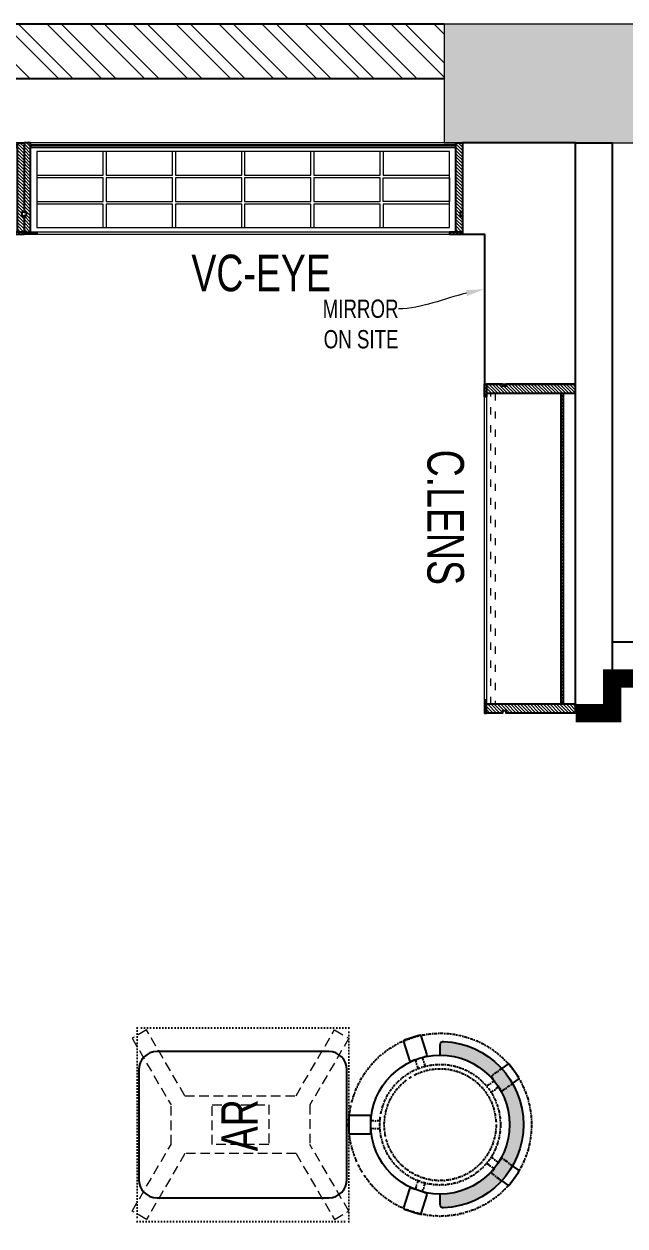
# Model space of a CAD drawing. Header units: feet. Extents: x 2761708 to 2774651, y -6056804 to -6049174.
# Drawn here: x 2768071 to 2769716, y -6052462 to -6049174 of the extents above; entities that cross this region are included whole.
import ezdxf
from ezdxf import colors
from ezdxf.entities.mleader import LeaderData, LeaderLine
from ezdxf.math import Vec2, Vec3

# ---------------------------------------------------------------- set-up
doc = ezdxf.new("R2010")
doc.units = ezdxf.units.FT
doc.header["$LTSCALE"] = 33
doc.header["$MEASUREMENT"] = 0
for name, pattern in [('ACAD_ISO03W100', [30, 12, -18]), ('DASHDOT2', [0.5, 0.25, -0.125, 0, -0.125]), ('DOT', [0.25, 0, -0.25]), ('HIDDEN2', [4.7624999999999975, 3.174999999999998, -1.587499999999999])]:
    doc.linetypes.add(name, pattern=pattern)
doc.layers.add('A-WALL', color=1, linetype='Continuous')
for name, color, linetype, lineweight in [('Column', 243, 'Continuous', 9), ('HATCH', 9, 'Continuous', 9), ('LENS-PARTITION', 21, 'Continuous', 25), ('LENS-TEXT', 31, 'Continuous', 5), ('LENS_DIMENSION', 193, 'Continuous', 0), ('LK-FF&E FLOOR', 1, 'Continuous', 9), ('LK-FF&E WALL', 1, 'Continuous', 9), ('LK-FLUTTED FINISH', 20, 'Continuous', 30), ('LN-ELEVATION-1', 81, 'Continuous', 25), ('LN-ELEVATION-2', 103, 'Continuous', 20), ('LN-ELEVATION-3', 125, 'Continuous', 18), ('LN-ELEVATION-4', 145, 'Continuous', 13), ('LN-HATCH', 251, 'Continuous', 0), ('PLANO-TXT', 252, 'Continuous', 5)]:
    doc.layers.add(name, color=color, linetype=linetype, lineweight=lineweight)
doc.styles.add('LK TXT', font='GILC____.TTF', dxfattribs={"height": 100})
doc.styles.get("Standard").update_dxf_attribs({"font": 'GILC____.TTF'})
pattern_1 = [(45, (7858558.917008298, 3503823.203216763), (-4.490128060534575, 4.490128060534575), [])]
pattern_2 = [(45, (7858054.083674966, 3504049.203216764), (-4.490128060534575, 4.490128060534575), [])]
pattern_3 = [(45, (4209746.041545029, 1706864.740126446), (-4.490128060534575, 4.490128060534575), [])]
pattern_4 = [(45, (4210046.041545031, 1706864.740126446), (-4.490128060534575, 4.490128060534575), [])]

# ---------------------------------------------------------------- blocks, each defined once
blk = doc.blocks.new('A$C050f36e8')
at = {"layer": 'Column'}
h = blk.add_hatch(color=8, dxfattribs=at)
h.dxf.hatch_style = 1
h.paths.add_polyline_path([(-12530, 3.7252903e-09), (-12530, 585.0000000074506), (-12910, 585.0000000074506), (-12910, 3.7252903e-09)])
h.paths.add_polyline_path([(-12530, 7045), (-12530, 7630.000000003725), (-12909.99999999814, 7630.000000003725), (-12909.99999999814, 7045)])
h.paths.add_polyline_path([(-8595, 7305), (-8595, 7630.000000003725), (-9265, 7630.000000003725), (-9265, 7305)])
h.paths.add_polyline_path([(-8595, 3.7252903e-09), (-8595, 325.0000000074506), (-9265, 325.0000000074506), (-9265, 3.7252903e-09)])
h.paths.add_polyline_path([(-4755, 3.7252903e-09), (-4755, 325.0000000037253), (-5430, 325.0000000037253), (-5430, 3.7252903e-09)])
h.paths.add_polyline_path([(-4755, 7305.000000003726), (-4755, 7630.000000003725), (-5430, 7630.000000003725), (-5430, 7305.000000003726)])
h.paths.add_polyline_path([(-1395, 6990.000000003725), (-1395, 7630.000000003725), (-1645, 7630.000000003725), (-1645, 6990.000000003725)])
h.paths.add_polyline_path([(-1395, 1240.000000003725), (-1395, 1790.000000003725), (-1645, 1790.000000003725), (-1645, 1240.000000003725)])
at = {"layer": 'LN-HATCH'}
h = blk.add_hatch(dxfattribs=at)
h.set_pattern_fill('ANSI32', color=256, scale=222, angle=-90.00000000000001)
h.set_pattern_definition([(315, (-2979398.291649176, 5461559.516613895), (58.86663953378009, 58.86663953378008), []), (315, (-2979398.291649176, 5461520.272187605), (58.86663953378009, 58.86663953378008), [])])
h.paths.add_polyline_path([(-5430, 7480.000000003726), (-5430, 7630.000000003725), (-8595, 7630.000000003725), (-8595, 7480.000000003726)])
h.paths.add_polyline_path([(-5430, 3.7252903e-09), (-5430, 150.0000000037253), (-8595, 150.0000000037253), (-8595, 3.7252903e-09)])
at = {"layer": 'A-WALL'}
for p, q in [((-5430, 7630.000000003725), (-8595, 7630.000000003725)), ((-5430, 7480.000000003726), (-8595, 7480.000000003726))]:
    blk.add_line(p, q, dxfattribs=at)
at = {"layer": 'Column'}
blk.add_lwpolyline([(-4755, 7305.000000003726), (-4755, 7630.000000003725), (-5430, 7630.000000003725), (-5430, 7305.000000003726)], close=True, dxfattribs=at)
blk = doc.blocks.new('VC HD 1010')
at = {"layer": 'LN-HATCH', "ltscale": 0.5}
h = blk.add_hatch(dxfattribs=at)
h.set_pattern_fill('ANSI31', color=256, scale=2)
h.set_pattern_definition([(45, (3761554.586240421, 1795022.935917533), (-4.490128060534575, 4.490128060534575), [])])
h.paths.add_polyline_path([(-505.166666666977, 24), (-505.166666666977, -166), (-499.1666666669771, -166), (-499.1666666669771, -176), (-505.166666666977, -176), (-505.166666666977, -220), (-487.1666666669772, -220), (-487.1666666669772, 24)])
h = blk.add_hatch(dxfattribs=at)
h.set_pattern_fill('ANSI31', color=256, scale=2)
h.set_pattern_definition(pattern_1)
h.paths.add_polyline_path([(504.8333333330228, 24), (504.8333333330228, -166), (498.8333333330228, -166), (498.8333333330228, -176), (504.8333333330228, -176), (504.8333333330228, -220), (486.8333333330228, -220), (486.8333333330228, 24)])
h = blk.add_hatch(dxfattribs=at)
h.set_pattern_fill('ANSI31', color=256, scale=2)
h.set_pattern_definition([(45, (7858741.917008297, 3503823.203216763), (-4.490128060534575, 4.490128060534575), [])])
h.paths.add_polyline_path([(-470.1666666669772, -220), (-470.1666666669772, -226), (-505.166666666977, -226), (-505.166666666977, -220)])
h = blk.add_hatch(dxfattribs=at)
h.set_pattern_fill('ANSI31', color=256, scale=2)
h.set_pattern_definition(pattern_1)
h.paths.add_polyline_path([(476.8333333330228, -220), (476.8333333330228, -226), (511.8333333330228, -226), (511.8333333330228, -220)])
at = {"layer": 'LN-ELEVATION-1', "ltscale": 0.5}
for points in [[(-505.166666666977, 24), (-505.166666666977, -166), (-499.1666666669771, -166), (-499.1666666669771, -176), (-505.166666666977, -176), (-505.166666666977, -220), (-487.1666666669772, -220), (-487.1666666669772, 24)], [(486.8333333330228, 12), (-487.1666666669772, 12), (-487.1666666669772, 18), (486.8333333330228, 18)], [(504.8333333330228, 24), (504.8333333330228, -166), (498.8333333330228, -166), (498.8333333330228, -176), (504.8333333330228, -176), (504.8333333330228, -220), (486.8333333330228, -220), (486.8333333330228, 24)], [(-470.1666666669772, -220), (-470.1666666669772, -226), (-505.166666666977, -226), (-505.166666666977, -220)], [(469.8333333330228, -220), (469.8333333330228, -226), (504.8333333330228, -226), (504.8333333330228, -220)]]:
    blk.add_lwpolyline(points, close=True, dxfattribs=at)
at = {"layer": 'LN-ELEVATION-2', "ltscale": 0.5}
blk.add_lwpolyline([(470.1666666674428, 0), (-470.1666666674428, 0), (-470.1666666674428, -208), (470.1666666674428, -208)], close=True, dxfattribs=at)
at = {"layer": 'LN-ELEVATION-3', "ltscale": 0.5}
for p, q in [((-487.1666666669772, 24), (486.8333333330228, 24)), ((-470.1666666669772, -220), (469.8333333330228, -220)), ((469.8333333330228, -226), (-470.1666666669772, -226))]:
    blk.add_line(p, q, dxfattribs=at)
for points in [[(-470.1666666674428, 0), (-288.5000000004657, 0), (-288.5000000004657, -64), (-470.1666666674428, -64)], [(-280.5000000004657, 0), (-98.83333333348855, 0), (-98.83333333348855, -64), (-280.5000000004657, -64)], [(-90.83333333348855, 0), (90.83333333348855, 0), (90.83333333348855, -64), (-90.83333333348855, -64)], [(98.83333333348855, 0), (280.5000000004657, 0), (280.5000000004657, -64), (98.83333333348855, -64)], [(288.5000000004657, 0), (470.1666666674428, 0), (470.1666666674428, -64), (288.5000000004657, -64)], [(-470.1666666674428, -136), (-288.5000000004657, -136), (-288.5000000004657, -72), (-470.1666666674428, -72)], [(-280.5000000004657, -72), (-98.83333333348855, -72), (-98.83333333348855, -136), (-280.5000000004657, -136)], [(-90.83333333348855, -72), (90.83333333348855, -72), (90.83333333348855, -136), (-90.83333333348855, -136)], [(98.83333333348855, -72), (280.5000000004657, -72), (280.5000000004657, -136), (98.83333333348855, -136)], [(288.5000000004657, -72), (470.1666666674428, -72), (470.1666666674428, -136), (288.5000000004657, -136)], [(-470.1666666674428, -144), (-288.5000000004657, -144), (-288.5000000004657, -208), (-470.1666666674428, -208)], [(-280.5000000004657, -144), (-98.83333333348855, -144), (-98.83333333348855, -208), (-280.5000000004657, -208)], [(-90.83333333348855, -144), (90.83333333348855, -144), (90.83333333348855, -208), (-90.83333333348855, -208)], [(98.83333333348855, -144), (280.5000000004657, -144), (280.5000000004657, -208), (98.83333333348855, -208)], [(288.5000000004657, -144), (470.1666666674428, -144), (470.1666666674428, -208), (288.5000000004657, -208)]]:
    blk.add_lwpolyline(points, close=True, dxfattribs=at)
blk = doc.blocks.new('VC HD 1200')
at = {"layer": 'LN-HATCH', "ltscale": 0.5}
h = blk.add_hatch(dxfattribs=at)
h.set_pattern_fill('ANSI31', color=256, scale=2)
h.set_pattern_definition([(45, (3760859.752907088, 1795248.935917533), (-4.490128060534575, 4.490128060534575), [])])
h.paths.add_polyline_path([(-1200, 250), (-1200, 60), (-1194, 60), (-1194, 50), (-1200, 50), (-1200, 6), (-1182, 6), (-1182, 250)])
h = blk.add_hatch(dxfattribs=at)
h.set_pattern_fill('ANSI31', color=256, scale=2)
h.set_pattern_definition(pattern_2)
h.paths.add_polyline_path([(0, 250), (0, 60), (-6, 60), (-6, 50), (0, 50), (0, 6), (-18, 6), (-18, 250)])
h = blk.add_hatch(dxfattribs=at)
h.set_pattern_fill('ANSI31', color=256, scale=2)
h.set_pattern_definition([(45, (7858047.083674965, 3504049.203216764), (-4.490128060534575, 4.490128060534575), [])])
h.paths.add_polyline_path([(-1165, 6), (-1165, 0), (-1200, 0), (-1200, 6)])
h = blk.add_hatch(dxfattribs=at)
h.set_pattern_fill('ANSI31', color=256, scale=2)
h.set_pattern_definition(pattern_2)
h.paths.add_polyline_path([(-28, 6), (-28, 0), (0, 0), (0, 6)])
at = {"layer": 'LN-ELEVATION-1', "ltscale": 0.5}
for points in [[(-1200, 250), (-1200, 60), (-1194, 60), (-1194, 50), (-1200, 50), (-1200, 6), (-1182, 6), (-1182, 250)], [(-18, 238), (-1182, 238), (-1182, 244), (-18, 244)], [(0, 250), (0, 60), (-6, 60), (-6, 50), (0, 50), (0, 6), (-18, 6), (-18, 250)], [(-1165, 6), (-1165, 0), (-1200, 0), (-1200, 6)], [(-35, 6), (-35, 0), (0, 0), (0, 6)]]:
    blk.add_lwpolyline(points, close=True, dxfattribs=at)
at = {"layer": 'LN-ELEVATION-3', "ltscale": 0.5}
for p, q in [((-1182, 250), (-18, 250)), ((-1165, 6), (-35, 6)), ((-35, 0), (-1165, 0))]:
    blk.add_line(p, q, dxfattribs=at)
for points in [[(-1165.000000000465, 226), (-35, 226), (-35, 18), (-1165.000000000465, 18)], [(-1165.000000000465, 226), (-983.3333333334886, 226), (-983.3333333334886, 162), (-1165.000000000465, 162)], [(-975.3333333334886, 226), (-793.6666666665112, 226), (-793.6666666665112, 162), (-975.3333333334886, 162)], [(-785.6666666665112, 226), (-603.9999999995342, 226), (-603.9999999995342, 162), (-785.6666666665112, 162)], [(-595.9999999995342, 226), (-414.3333333325572, 226), (-414.3333333325572, 162), (-595.9999999995342, 162)], [(-406.3333333325572, 226), (-224.6666666655801, 226), (-224.6666666655801, 162), (-406.3333333325572, 162)], [(-216.6666666655801, 226), (-34.99999999860302, 226), (-34.99999999860302, 162), (-216.6666666655801, 162)], [(-1165.000000000465, 90), (-983.3333333334886, 90), (-983.3333333334886, 154), (-1165.000000000465, 154)], [(-975.3333333334886, 154), (-793.6666666665112, 154), (-793.6666666665112, 90), (-975.3333333334886, 90)], [(-785.6666666665112, 154), (-603.9999999995342, 154), (-603.9999999995342, 90), (-785.6666666665112, 90)], [(-595.9999999995342, 154), (-414.3333333325572, 154), (-414.3333333325572, 90), (-595.9999999995342, 90)], [(-406.3333333325572, 154), (-224.6666666655801, 154), (-224.6666666655801, 90), (-406.3333333325572, 90)], [(-216.6666666655801, 154), (-34.99999999860302, 154), (-34.99999999860302, 90), (-216.6666666655801, 90)], [(-1165.000000000465, 82), (-983.3333333334886, 82), (-983.3333333334886, 18), (-1165.000000000465, 18)], [(-975.3333333334886, 82), (-793.6666666665112, 82), (-793.6666666665112, 18), (-975.3333333334886, 18)], [(-785.6666666665112, 82), (-603.9999999995342, 82), (-603.9999999995342, 18), (-785.6666666665112, 18)], [(-595.9999999995342, 82), (-414.3333333325572, 82), (-414.3333333325572, 18), (-595.9999999995342, 18)], [(-406.3333333325572, 82), (-224.6666666655801, 82), (-224.6666666655801, 18), (-406.3333333325572, 18)], [(-216.6666666655801, 82), (-34.99999999860302, 82), (-34.99999999860302, 18), (-216.6666666655801, 18)]]:
    blk.add_lwpolyline(points, close=True, dxfattribs=at)
blk = doc.blocks.new('CLENS 900')
at = {"layer": 'LN-HATCH', "ltscale": 0.5}
h = blk.add_hatch(dxfattribs=at)
h.set_pattern_fill('ANSI31', color=256, scale=50)
h.set_pattern_definition([(45, (911.7948143622632, 249.9999999999854), (-4.419417382415921, 4.419417382415921), [])])
h.paths.add_polyline_path([(0, 250), (0, 60), (6, 60), (6, 50), (0, 50), (0, 6), (25, 6), (25, 250)])
h = blk.add_hatch(dxfattribs=at)
h.set_pattern_fill('ANSI31', color=256, scale=2)
h.set_pattern_definition(pattern_3)
h.paths.add_polyline_path([(900, 250), (900, 60), (894, 60), (894, 50), (900, 50), (900, 6), (875, 6), (875, 250)])
h = blk.add_hatch(dxfattribs=at)
h.set_pattern_fill('ANSI31', color=256, scale=2)
h.set_pattern_definition(pattern_4)
h.paths.add_polyline_path([(875.0000000000146, 209.9999999999854), (25, 210), (25, 216), (875.0000000000146, 215.9999999999854)])
h = blk.add_hatch(dxfattribs=at)
h.set_pattern_fill('ANSI31', color=256, scale=2)
h.set_pattern_definition(pattern_4)
h.paths.add_polyline_path([(35, 6), (35, 0), (0, 0), (0, 6)])
h = blk.add_hatch(dxfattribs=at)
h.set_pattern_fill('ANSI31', color=256, scale=2)
h.set_pattern_definition(pattern_3)
h.paths.add_polyline_path([(865, 6), (865, 0), (900, 0), (900, 6)])
at = {"layer": 'LN-ELEVATION-1', "ltscale": 0.5}
for points in [[(0, 250), (0, 60), (6, 60), (6, 50), (0, 50), (0, 6), (25, 6), (25, 250)], [(900, 250), (900, 60), (894, 60), (894, 50), (900, 50), (900, 6), (875, 6), (875, 250)], [(875, 210), (25, 210), (25, 216), (875, 216)], [(35, 6), (35, 0), (0, 0), (0, 6)], [(865, 6), (865, 0), (900, 0), (900, 6)]]:
    blk.add_lwpolyline(points, close=True, dxfattribs=at)
at = {"layer": 'LN-ELEVATION-3', "ltscale": 0.5}
for p, q in [((25, 250), (875, 250)), ((35, 6), (865, 6)), ((865, 0), (35, 0))]:
    blk.add_line(p, q, dxfattribs=at)
at = {"layer": 'LN-ELEVATION-4', "linetype": 'ACAD_ISO03W100', "ltscale": 0.05}
blk.add_lwpolyline([(25, 30), (875, 30), (875, 18), (25, 18)], close=True, dxfattribs=at)
blk = doc.blocks.new('AR')
at = {"layer": 'LN-ELEVATION-2', "linetype": 'DOT', "lineweight": 25}
blk.add_lwpolyline([(0, 13.41378593863919), (530, 13.41378593863919), (530, 593.4137859386392), (0, 593.4137859386392)], close=True, dxfattribs=at)
at = {"layer": 'LN-ELEVATION-2', "lineweight": 25}
blk.add_lwpolyline([(465, 68.22063546301797), (465, 538.2206354630179, 0.4142135623730951), (415, 588.2206354630177), (115, 588.2206354630177, 0.4142135623730951), (65, 538.2206354630179), (65, 68.22063546301797, 0.4142135623730951), (115, 18.22063546301797), (415, 18.22063546301797, 0.4142135623730951)], format="xyb", close=True, dxfattribs=at)
at = {"layer": 'LN-ELEVATION-4', "linetype": 'HIDDEN2', "ltscale": 0.25}
for points in [[(185.8456009030342, 448.8780772723258), (5.888936847448348, 554.0078910568263), (28.48512306064368, 593.350836840691), (211.0874861851335, 486.6754184374586)], [(344.154399111867, 448.8780772762837), (524.1110631600021, 554.0078910947777), (501.5148769393563, 593.3508368753828), (318.9125138223171, 486.6754184374586)], [(211.0874861851335, 486.6754184376913), (318.9125138223171, 486.6754184376913)], [(185.8456009030342, 144.472759603057), (185.8456009030342, 448.8780772723258)], [(344.154399111867, 448.8780772762837), (344.154399111867, 144.4727595990989)], [(185.8456009030342, 144.472759603057), (5.888936847448348, 39.34294581855647), (28.48512306064368, 3.46917659e-08), (211.0874861851335, 106.6754184379242)], [(344.154399111867, 144.4727595990989), (524.1110631600021, 39.34294578060508), (501.5148769393563, 0), (318.9125138223171, 106.6754184379242)], [(318.9125138223171, 106.6754184376914), (211.0874861851335, 106.6754184376914)]]:
    blk.add_lwpolyline(points, dxfattribs=at)
blk.add_lwpolyline([(210.8456009030342, 373.9866790841333), (319.154399111867, 373.9866790841333), (319.154399111867, 219.3641577917151), (210.8456009030342, 219.3641577917151)], close=True, dxfattribs=at)
blk = doc.blocks.new('DR STOOL')
at = {"layer": 'HATCH'}
h = blk.add_hatch(dxfattribs=at)
h.set_pattern_fill('ANSI36', color=250, angle=-90.00000000000001)
h.set_pattern_definition([(315, (-227.8099174643867, 917.3997257252777), (6.173926083235043, -1.683798022700468), [7.9375, -1.587499999999999, 0, -1.587499999999999])])
edge = h.paths.add_edge_path()
edge.add_line((-190.0000000041909, 4.511094e-10), (-218.6899174675346, 4.511094e-10))
edge.add_arc((-218.6899174670689, 9.120000000388245), 9.119999999940092, 177.6119845363388, 269.9999999996136, ccw=False)
edge.add_arc((-1.8626451e-09, 3.565219e-10), 228.000000002257, 2.3880154632688004, 177.6119845367313, ccw=False)
edge.add_arc((218.6899174633436, 9.120000000497384), 9.120000000051716, -90.00000000034493, 2.3880154629299, ccw=False)
edge.add_line((218.6899174633436, 4.511094e-10), (190, 4.511094e-10))
edge.add_arc((-1.8626451e-09, 4.511094e-10), 190.000000001979, -1.27e-14, 180)
at = {"layer": 'LN-ELEVATION-1', "color": 1, "ltscale": 100}
for p, q in [((-128.6221585394814, 215.4841044476634), (-165.2704676063731, 189.0243927398114)), ((-124.7228340068832, 214.8545704018979), (-128.6221585394814, 215.4841044476634)), ((-112.6981821293011, 198.1996966340157), (-124.7228340068832, 214.8545704018979)), ((124.7553772013634, 214.9803744515593), (112.5488144652918, 198.2845540212292)), ((128.7014972954057, 215.5933048763618), (124.7553772013634, 214.9803744515593)), ((128.7014972954057, 215.5933048763618), (124.7553772013634, 214.9803744515593)), ((165.1911288509145, 188.915192311113), (128.7014972954057, 215.5933048763618)), ((165.1911288509145, 188.915192311113), (128.7014972954057, 215.5933048763618)), ((-165.2704676063731, 189.0243927398114), (-165.9069543029182, 185.0820035930228)), ((-165.9069543029182, 185.0820035930228), (-153.8003208162263, 168.3135803133482)), ((153.6734594982117, 168.4294150282658), (165.7973639420234, 185.0121775862135)), ((165.7973639420234, 185.0121775862135), (165.1911288509145, 188.915192311113)), ((165.7973639420234, 185.0121775862135), (165.1911288509145, 188.915192311113)), ((-242.9550312487409, -52.24013893969095), (-244.7482102331705, -55.75945052818861)), ((-244.7482102331705, -55.75945052818861), (-230.7800458371639, -98.74904560100549)), ((-191.2928382232785, -35.45407700946089), (-242.9550312487409, -52.24013893969095)), ((-187.9259491492994, -37.1695928365807), (-191.2928382232785, -35.45407700946089)), ((-184.1424400564283, -48.81403796559607), (-187.9259491492994, -37.1695928365807)), ((188.0651108901948, -36.96233201187715), (184.0504167033359, -49.19388854173303)), ((191.3981811110861, -35.27656588272658), (188.0651108901948, -36.96233201187715)), ((243.0100176925771, -52.21682526778022), (191.3981811110861, -35.27656588272658)), ((230.715890809428, -98.7280946081737), (244.8123673382215, -55.78040257930116)), ((244.8123673382215, -55.78040257930116), (243.0100176925771, -52.21682526778022)), ((-227.2218665438704, -100.5620286722478), (-175.5596735184081, -83.7759667420105)), ((-173.8639617776498, -80.4479453730819), (-177.8421125086024, -68.2044548037811)), ((-175.5596735184081, -83.7759667420105), (-173.8639617776498, -80.4479453730819)), ((177.6922140880488, -68.56540505095472), (173.8739495249465, -80.1985000452405)), ((173.8739495249465, -80.1985000452405), (175.5794035866856, -83.5704969359358)), ((175.5794035866856, -83.5704969359358), (227.1912401677109, -100.5107563209894)), ((-230.7800458371639, -98.74904560100549), (-227.2218665438704, -100.5620286722478)), ((227.1912401677109, -100.5107563209894), (230.715890809428, -98.7280946081737)), ((-22.72193054761737, -190.2142363802995), (-25.39390889601782, -192.886214728569)), ((-25.39390889601782, -192.886214728569), (-25.39390889601782, -247.2070584567482)), ((-10.47823652112856, -190.2142363802995), (-22.72193054761737, -190.2142363802995)), ((22.78362171910703, -190.2142363802995), (9.910054048988968, -190.2142363802995)), ((25.42475448176265, -192.8553691428751), (22.78362171910703, -190.2142363802995)), ((25.42475448176265, -247.1762128710543), (25.42475448176265, -192.8553691428751)), ((-25.39390889601782, -247.2070584567482), (-22.60096735274419, -250)), ((-22.60096735274419, -250), (22.60096735274419, -250)), ((22.60096735274419, -250), (25.42475448176265, -247.1762128710543))]:
    blk.add_line(p, q, dxfattribs=at)
at = {"layer": 'LN-ELEVATION-1', "linetype": 'DASHDOT2'}
for p, q in [((-92.92521573789418, 170.8129362839827), (-112.6981821293011, 198.1996966340157)), ((112.5488144652918, 198.2845540212292), (92.69529851106927, 171.1294289919315)), ((-153.8003208162263, 168.3135803133482), (-134.1093360339291, 141.0403694751003)), ((-103.4542870586738, 159.9154408004979), (-93.52748446213081, 167.0824927485227)), ((-93.52748446213081, 167.0824927485227), (-92.92521573789418, 170.8129362839827)), ((92.69529851106927, 171.1294289919315), (93.26858203159645, 167.4385604566923)), ((93.26858203159645, 167.4385604566923), (103.6608748426661, 159.8406005539291)), ((133.7372852512635, 141.1612321265929), (153.6734594982117, 168.4294150282658)), ((-134.1093360339291, 141.0403694751003), (-130.4219571123831, 140.4450534014686)), ((-130.4219571123831, 140.4450534014686), (-119.9844727469608, 147.9808124662595)), ((-119.9844727469608, 147.9808124662595), (-105.3687285655178, 126.9741353208374)), ((-88.15393704269081, 139.4771787207864), (-103.4542870586738, 159.9154408004979)), ((103.6608748426661, 159.8406005539291), (88.19885099539533, 139.4487815762331)), ((105.4096150295809, 126.94019481352), (120.1194891873747, 147.8074627162714)), ((120.1194891873747, 147.8074627162714), (130.0033113472163, 140.5812532722048)), ((130.0033113472163, 140.5812532722048), (133.7372852512635, 141.1612321265929)), ((-159.954806596972, -40.49024384317454), (-184.1424400564283, -48.81403796559607)), ((-177.8421125086024, -68.2044548037811), (-153.4148110738024, -60.73628028803068)), ((153.3006618716754, -61.02382378749462), (177.6922140880488, -68.56540505095472)), ((184.0504167033359, -49.19388854173303), (159.8786162491887, -40.79004861696012)), ((-10.92024635523557, -164.6382343793375), (-10.47823652112856, -190.2142363802995)), ((9.910054048988968, -190.2142363802995), (10.35584833659231, -164.674698740353))]:
    blk.add_line(p, q, dxfattribs=at)
at = {"layer": 'LN-ELEVATION-1', "color": 1, "ltscale": 100}
blk.add_lwpolyline([(-190.0000000023283, 0), (-218.6899174656719, 0, -0.4264743413925903), (-227.8019973598421, 9.5, -0.959166304662544), (227.8019973593764, 9.5, -0.4264743413925903), (218.6899174647406, 0), (190.0000000013969, 0)], format="xyb", dxfattribs=at)
at = {"layer": 'LN-ELEVATION-1', "linetype": 'DASHDOT2'}
for radius in [250, 165, 153]:
    blk.add_circle((0, 0), radius, dxfattribs=at)
at = {"layer": 'LN-ELEVATION-1', "color": 1, "ltscale": 100}
blk.add_circle((0, 0), 190, dxfattribs=at)

msp = doc.modelspace()

# ---------------------------------------------------------------- linework, layer by layer
at = {"layer": 'LENS-PARTITION'}
for points in [[(2769271.14567694, -6049748.833971514), (2769331.398199605, -6049748.833971514), (2769331.398199605, -6050158.833971513), (2769581.398199605, -6050158.833971513), (2769581.398199605, -6049498.83397151), (2769271.14567694, -6049498.833971513)], [(2769681.398199605, -6051058.833971515), (2769581.398199605, -6051058.833971515), (2769581.398199605, -6049498.83397151), (2769681.398199605, -6049498.83397151)], [(2769681.398199605, -6050964.33397151), (2770756.14567694, -6050964.33397151), (2770756.14567694, -6050864.33397151), (2769681.398199605, -6050864.33397151)]]:
    msp.add_lwpolyline(points, close=True, dxfattribs=at)
at = {"layer": 'LK-FLUTTED FINISH', "linetype": 'ACAD_ISO03W100', "ltscale": 0.05, "const_width": 50}
msp.add_lwpolyline([(2769581.398199605, -6051058.833971515), (2769681.398199605, -6051058.833971515), (2769681.398199605, -6050964.33397151), (2770390.735305666, -6050964.33397151), (2770390.735305666, -6055028.833971506)], dxfattribs=at)

# ---------------------------------------------------------------- block references
at = {"layer": 'LENS_DIMENSION'}
msp.add_blockref('A$C050f36e8', (2774651.14567694, -6056803.833971513), dxfattribs=at)
at = {"layer": 'LK-FF&E FLOOR', "rotation": 270}
for name, p in [('AR', (2768367.100529505, -6051919.624045593)), ('DR STOOL', (2769210.514315444, -6052184.624045594))]:
    msp.add_blockref(name, p, dxfattribs=at)
at = {"layer": 'LK-FF&E WALL', "xscale": -1}
for name, p in [('VC HD 1010', (2767565.979010273, -6049522.833971514)), ('VC HD 1200', (2768071.14567694, -6049748.833971514))]:
    msp.add_blockref(name, p, dxfattribs=at)
at = {"layer": 'LK-FF&E WALL', "rotation": 270}
msp.add_blockref('CLENS 900', (2769331.398199605, -6050158.833971513), dxfattribs=at)

# ---------------------------------------------------------------- texts
at = {"layer": 'LENS-TEXT', "color": 0, "linetype": 'Continuous', "ltscale": 3, "insert": (2768661.029871387, -6052186.281082499), "char_height": 100, "attachment_point": 5, "rotation": 89.99999999999999, "style": 'LK TXT'}
msp.add_mtext_dynamic_manual_height_columns('AR', width=237.4408088319178, gutter_width=12.5, heights=[0], dxfattribs=at)
at = {"layer": 'PLANO-TXT', "linetype": 'Continuous', "ltscale": 3, "insert": (2768720.195087137, -6049855.476642452), "char_height": 100, "width": 244.6773255813953, "attachment_point": 5, "style": 'LK TXT'}
msp.add_mtext('VC-EYE', dxfattribs=at)
at = {"layer": 'PLANO-TXT', "linetype": 'Continuous', "ltscale": 3, "insert": (2769224.755528666, -6050523.29018483), "char_height": 100, "width": 244.6773255813953, "attachment_point": 5, "rotation": 270.00000000000006, "style": 'LK TXT'}
msp.add_mtext('C.LENS', dxfattribs=at)

# ---------------------------------------------------------------- leaders
at = {"layer": 'LENS-TEXT', "color": 7}
ml = msp.add_multileader_mtext('Standard', dxfattribs=at)
ml.set_content('\\pxqr,t3;{\\C0;MIRROR ON SITE}', color=1)
ml.set_leader_properties(color=256, linetype='ByLayer', lineweight=-1)
ml.build(insert=Vec2(0, 0))
ml.multileader.update_dxf_attribs({"leader_type": 2, "dogleg_length": 0.36, "arrow_head_size": 50})
ctx = ml.context
ctx.base_point, ctx.char_height, ctx.arrow_head_size, ctx.landing_gap_size, ctx.plane_origin, ctx.plane_x_axis, ctx.plane_y_axis = Vec3(2768929.88881087, -6049952.953443419), 50, 50, 0.09, Vec3(2769768.948438371, -6049490.361491547), Vec3(1, -2e-16), Vec3(2e-16, 1)
ctx.text_align_type = 2
notes = []
notes.append((ctx, [(0, (1, 1, 0), (2769096.962241103, -6049952.953443419), (-1, 2e-16), 0.36, [(0, [(2769331.398199605, -6049898.833971513)], 0, [])])]))
ctx.mtext.insert, ctx.mtext.text_direction, ctx.mtext.width, ctx.mtext.alignment, ctx.mtext.flow_direction = Vec3(2769096.512241103, -6049927.626408535), Vec3(1, -2e-16), 237.2605896616587, 3, 5
for ctx, leaders in notes:
    for number, flags, end, landing, length, lines in leaders:
        leader = LeaderData()
        leader.index, (leader.has_last_leader_line, leader.has_dogleg_vector, leader.attachment_direction) = number, flags
        leader.last_leader_point, leader.dogleg_vector, leader.dogleg_length = Vec3(end), Vec3(landing), length
        for number, points, colour, breaks in lines:
            line = LeaderLine()
            line.index, line.vertices, line.color, line.breaks = number, Vec3.list(points), colors.encode_raw_color(colour), breaks
            leader.lines.append(line)
        ctx.leaders.append(leader)

doc.saveas('drawing.dxf')
